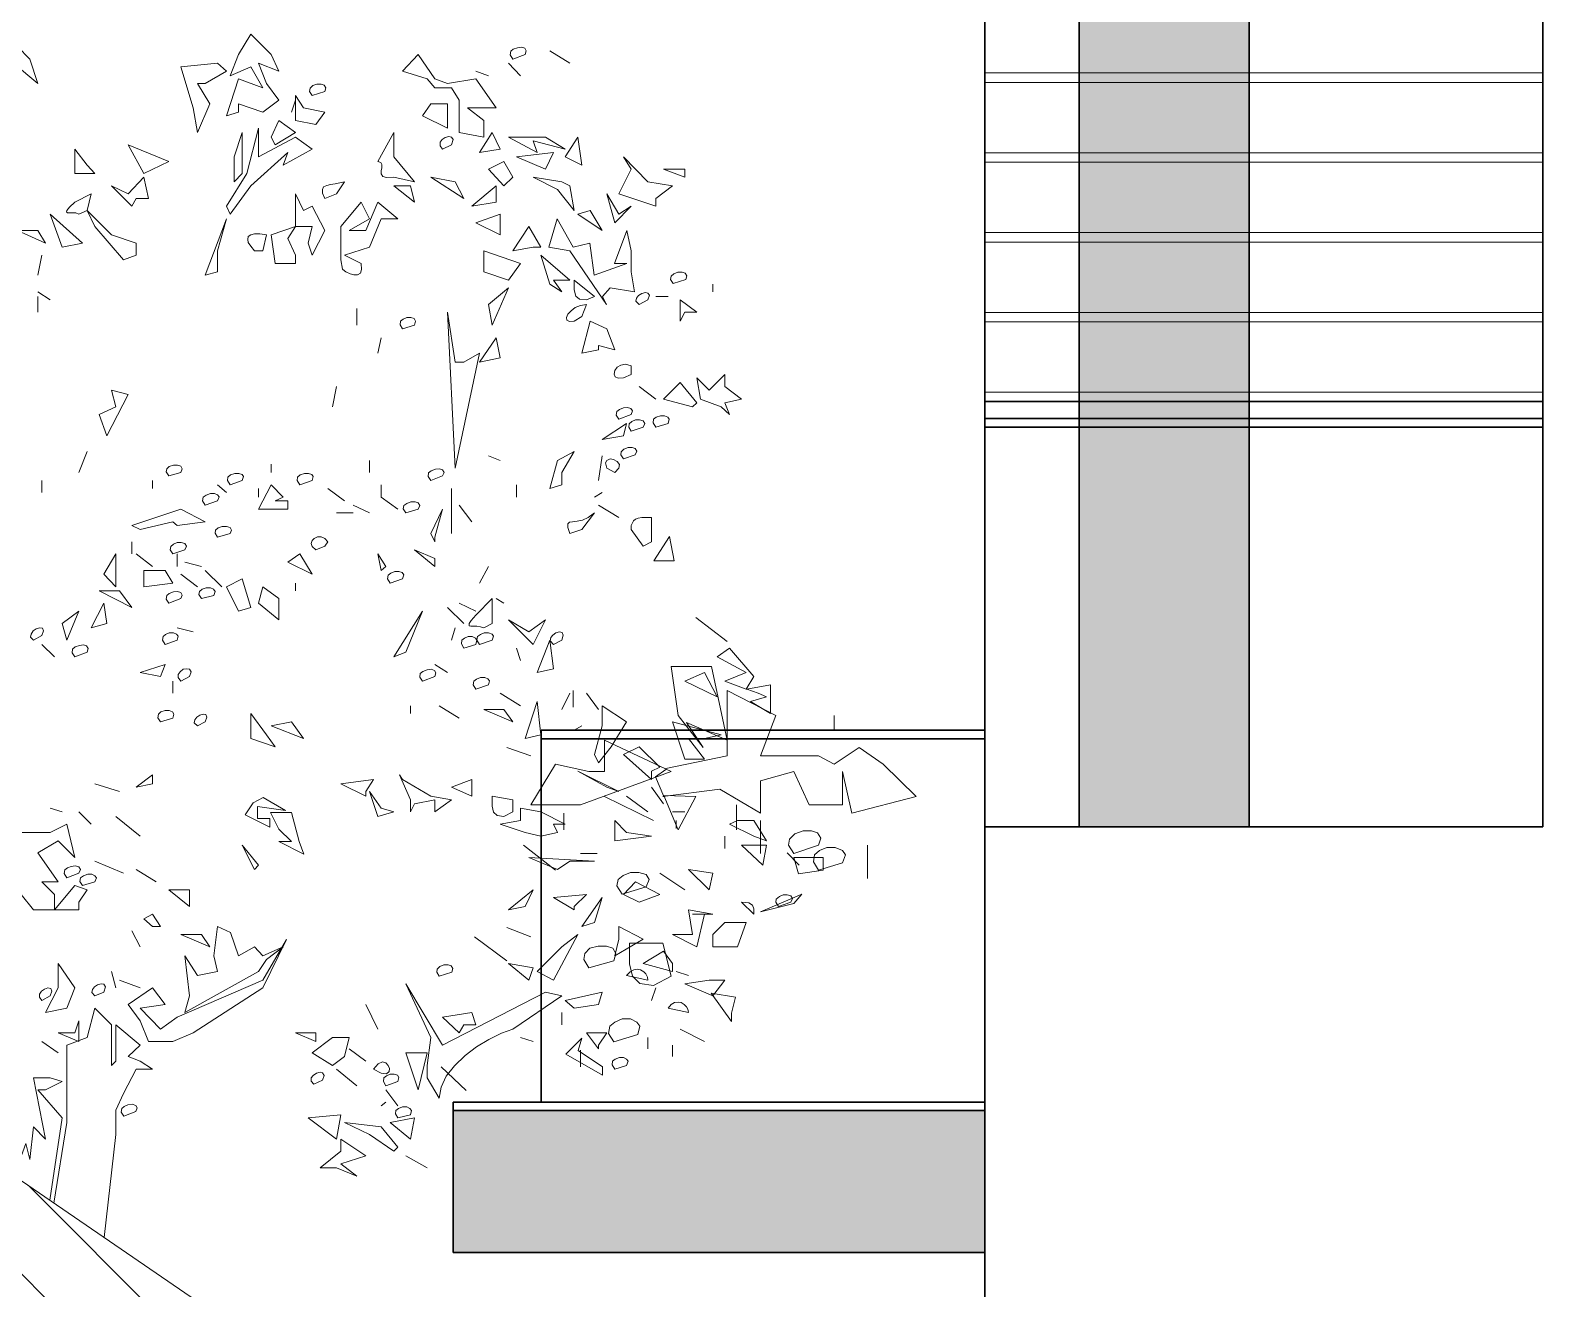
# Model space of a CAD drawing. Header units: millimetres. Extents: x 922141 to 965068, y 34629 to 256118.
# Drawn here: x 928442 to 931643, y 208205 to 210868 of the extents above; entities that cross this region are included whole.
import ezdxf

# ---------------------------------------------------------------- set-up
doc = ezdxf.new("R2010")
doc.units = ezdxf.units.MM
for name, color, linetype, lineweight in [('HATCH', 8, 'Continuous', 5), ('HATCH _ 1', 253, 'Continuous', 9), ('MCA__ LANDSCAPE', 136, 'Continuous', 5), ('MCA__ MURI ESISTENTI SEZIONATI', 30, 'Continuous', 30), ('MCA__ SCALE', 154, 'Continuous', 18)]:
    doc.layers.add(name, color=color, linetype=linetype, lineweight=lineweight)

# ---------------------------------------------------------------- blocks, each defined once
blk = doc.blocks.new('rf')
at = {"layer": 'HATCH', "linetype": 'Continuous'}
for points in [[(554169.4, 402025.2), (554169.4, 402060.4), (554272.8, 402025.2), (554341, 402075.8), (554288.2, 402146.1), (554255.2, 402231.9), (554341, 402198.9), (554308, 402269.3), (554222.2, 402355.1), (554169.4, 402269.3), (554134.2, 402179.1), (554222.2, 402216.5), (554272.8, 402128.5), (554169.4, 402165.9), (554118.8, 402009.8), (554169.4, 402025.2)], [(553320.4, 402146.1), (553287.4, 402249.5), (553234.6, 402302.3), (553113.6, 402319.9), (553184, 402269.3), (553131.2, 402269.3), (553217, 402231.9), (553320.4, 402146.1)], [(555207.7, 401919.6), (555207.7, 401990), (555139.5, 402042.8), (555260.4, 402042.8), (555174.7, 402165.9), (555053.7, 402146.1), (555000.9, 402165.9), (554930.5, 402269.3), (554864.5, 402198.9), (554967.9, 402165.9), (555000.9, 402128.5), (555071.3, 402128.5), (555104.3, 402075.8), (555104.3, 401939.4), (555207.7, 401919.6)], [(555383.6, 402269.3), (555388, 402284.7), (555381.4, 402295.7), (555368.2, 402300.1), (555350.6, 402297.9), (555333, 402291.3), (555322, 402282.5), (555319.8, 402267.1), (555330.8, 402249.5), (555383.6, 402269.3)], [(555572.8, 402231.9), (555487, 402284.7), (555572.8, 402231.9)], [(553995.7, 401939.4), (554048.5, 402060.4), (553995.7, 402146.1), (554028.7, 402146.1), (554118.8, 402198.9), (554081.5, 402231.9), (553925.3, 402216.5), (553978.1, 402042.8), (553995.7, 401939.4)], [(555227.5, 402179.1), (555174.7, 402198.9), (555227.5, 402179.1)], [(555363.8, 402179.1), (555313.2, 402231.9), (555363.8, 402179.1)], [(554534.6, 402113.1), (554539, 402128.5), (554532.4, 402139.5), (554519.2, 402143.9), (554501.6, 402143.9), (554484, 402137.3), (554473, 402126.3), (554470.8, 402113.1), (554481.8, 402095.6), (554534.6, 402113.1)], [(554393.8, 402025.2), (554411.4, 402075.8), (554393.8, 402025.2)], [(554497.2, 401972.4), (554534.6, 402025.2), (554444.4, 402042.8), (554411.4, 402095.6), (554411.4, 401990), (554497.2, 401972.4)], [(555053.7, 401957), (555053.7, 402060.4), (554983.3, 402060.4), (554948.1, 402009.8), (555053.7, 401957)], [(554134.2, 401594), (554222.2, 401712.8), (554378.4, 401853.6), (554358.6, 401800.8), (554481.8, 401869), (554411.4, 401919.6), (554255.2, 401836), (554255.2, 401957), (554204.6, 401765.6), (554118.8, 401627), (554134.2, 401594)], [(554151.8, 401730.4), (554184.8, 401765.6), (554184.8, 401939.4), (554151.8, 401836), (554151.8, 401730.4)], [(554325.6, 401886.6), (554411.4, 401939.4), (554341, 401990), (554308, 401919.6), (554325.6, 401886.6)], [(554915.1, 401730.4), (554827.1, 401836), (554827.1, 401939.4), (554758.9, 401816.2), (554772.1, 401811.8), (554776.5, 401803), (554776.5, 401789.8), (554774.3, 401776.6), (554774.3, 401763.4), (554780.9, 401752.4), (554796.3, 401748), (554827.1, 401750.2), (554915.1, 401730.4)], [(555278, 401869), (555242.8, 401939.4), (555190.1, 401853.6), (555278, 401869)], [(553769.1, 401765.6), (553874.7, 401816.2), (553703.1, 401886.6), (553769.1, 401765.6)], [(555071.3, 401886.6), (555077.9, 401908.6), (555071.3, 401919.6), (555060.3, 401921.8), (555044.9, 401917.4), (555031.7, 401908.6), (555022.9, 401897.6), (555022.9, 401882.2), (555033.9, 401869), (555071.3, 401886.6)], [(555434.2, 401853.6), (555416.6, 401904.2), (555553, 401869), (555469.4, 401919.6), (555313.2, 401919.6), (555434.2, 401853.6)], [(555623.4, 401800.8), (555605.8, 401919.6), (555553, 401836), (555623.4, 401800.8)], [(553562.3, 401765.6), (553529.3, 401800.8), (553476.6, 401869), (553476.6, 401765.6), (553562.3, 401765.6)], [(555293.4, 401712.8), (555330.8, 401750.2), (555293.4, 401816.2), (555227.5, 401783.2), (555293.4, 401712.8)], [(555469.4, 401783.2), (555502.4, 401853.6), (555346.2, 401836), (555469.4, 401783.2)], [(555935.7, 401627), (555935.7, 401660), (556006.1, 401712.8), (555902.7, 401730.4), (555799.4, 401836), (555832.3, 401783.2), (555779.6, 401679.8), (555935.7, 401627)], [(553718.5, 401627), (553736.1, 401660), (553788.9, 401660), (553769.1, 401750.2), (553703.1, 401679.8), (553632.7, 401712.8), (553718.5, 401627)], [(555124.1, 401660), (555086.7, 401730.4), (554983.3, 401750.2), (555124.1, 401660)], [(555590.4, 401609.4), (555572.8, 401712.8), (555537.6, 401730.4), (555416.6, 401750.2), (555520, 401697.4), (555590.4, 401609.4)], [(556058.9, 401750.2), (556058.9, 401783.2), (555968.7, 401783.2), (556058.9, 401750.2)], [(554585.2, 401679.8), (554618.2, 401730.4), (554598.4, 401726), (554578.6, 401721.6), (554558.8, 401719.4), (554543.4, 401715), (554530.2, 401708.4), (554525.8, 401697.4), (554525.8, 401682), (554534.6, 401660), (554585.2, 401679.8)], [(554915.1, 401644.6), (554897.5, 401712.8), (554827.1, 401712.8), (554915.1, 401644.6)], [(555260.4, 401644.6), (555260.4, 401712.8), (555157.1, 401627), (555260.4, 401644.6)], [(553529.3, 401609.4), (553546.9, 401679.8), (553476.6, 401644.6), (553454.6, 401622.6), (553443.6, 401609.4), (553441.4, 401602.8), (553445.8, 401598.4), (553454.6, 401598.4), (553465.6, 401598.4), (553481, 401598.4), (553494.2, 401594), (553529.3, 401609.4)], [(554481.8, 401420.3), (554534.6, 401523.7), (554481.8, 401627), (554444.4, 401609.4), (554411.4, 401679.8), (554411.4, 401541.2), (554481.8, 401541.2), (554464.2, 401470.9), (554481.8, 401420.3)], [(554609.4, 401360.9), (554611.6, 401358.7), (554624.8, 401349.9), (554642.4, 401341.1), (554657.7, 401336.7), (554673.1, 401336.7), (554686.3, 401343.3), (554690.7, 401358.7), (554688.5, 401385.1), (554618.2, 401420.3), (554723.7, 401453.3), (554774.3, 401574.2), (554844.7, 401574.2), (554758.9, 401644.6), (554708.3, 401523.7), (554638, 401523.7), (554723.7, 401574.2), (554688.5, 401644.6), (554602.8, 401541.2), (554602.8, 401400.5), (554609.4, 401360.9)], [(555762, 401556.6), (555832.3, 401627), (555779.6, 401594), (555729, 401679.8), (555762, 401556.6)], [(553509.6, 401470.9), (553373.2, 401594), (553423.8, 401453.3), (553509.6, 401470.9)], [(553736.1, 401420.3), (553736.1, 401470.9), (553632.7, 401506.1), (553529.3, 401609.4), (553562.3, 401541.2), (553683.3, 401400.5), (553736.1, 401420.3)], [(554081.5, 401349.9), (554081.5, 401437.9), (554118.8, 401574.2), (554028.7, 401334.5), (554081.5, 401349.9)], [(555278, 401506.1), (555278, 401594), (555174.7, 401556.6), (555278, 401506.1)], [(555727.7, 401211.3), (555710.1, 401244.3), (555743.1, 401281.7), (555846.5, 401264.1), (555831.1, 401349.9), (555831.1, 401437.9), (555813.5, 401523.7), (555760.7, 401385.1), (555813.5, 401385.1), (555674.9, 401334.5), (555657.3, 401470.9), (555586.9, 401453.3), (555518.7, 401574.2), (555483.5, 401453.3), (555571.5, 401437.9), (555690.3, 401264.1), (555727.7, 401211.3)], [(555709.2, 401523.7), (555658.6, 401609.4), (555605.8, 401594), (555709.2, 401523.7)], [(553353.4, 401470.9), (553320.4, 401523.7), (553234.6, 401523.7), (553353.4, 401470.9)], [(554272.8, 401437.9), (554288.2, 401506.1), (554259.6, 401510.5), (554237.6, 401510.5), (554222.2, 401506.1), (554211.2, 401499.5), (554209, 401486.3), (554211.2, 401473.1), (554222.2, 401457.7), (554237.6, 401437.9), (554272.8, 401437.9)], [(554411.4, 401385.1), (554411.4, 401420.3), (554378.4, 401490.7), (554411.4, 401541.2), (554308, 401506.1), (554325.6, 401385.1), (554411.4, 401385.1)], [(555416.6, 401453.3), (555449.6, 401453.3), (555399, 401541.2), (555330.8, 401437.9), (555416.6, 401453.3)], [(555313.2, 401314.7), (555363.8, 401385.1), (555207.7, 401437.9), (555207.7, 401349.9), (555313.2, 401314.7)], [(553320.4, 401334.5), (553338, 401420.3), (553320.4, 401334.5)], [(555537.6, 401264.1), (555502.4, 401314.7), (555572.8, 401314.7), (555449.6, 401420.3), (555487, 401297.1), (555537.6, 401264.1)], [(555676.2, 401244.3), (555590.4, 401314.7), (555590.4, 401272.9), (555597, 401246.5), (555612.4, 401233.3), (555643.2, 401231.1), (555676.2, 401244.3)], [(556062.7, 401317.2), (556067.1, 401332.6), (556060.5, 401343.6), (556047.3, 401348), (556029.7, 401348), (556012.1, 401341.4), (556001.1, 401330.4), (555998.9, 401317.2), (556009.9, 401299.6), (556062.7, 401317.2)], [(553373.2, 401231.1), (553320.4, 401264.1), (553373.2, 401231.1)], [(553320.4, 401178.3), (553320.4, 401244.3), (553320.4, 401178.3)], [(555242.8, 401123.3), (555313.2, 401281.7), (555227.5, 401211.3), (555242.8, 401123.3)], [(555902.7, 401231.1), (555909.3, 401250.9), (555902.7, 401259.7), (555891.7, 401261.9), (555876.3, 401257.5), (555863.1, 401248.7), (555854.3, 401237.7), (555852.1, 401224.5), (555865.3, 401211.3), (555902.7, 401231.1)], [(555988.5, 401244.3), (555935.7, 401244.3)], [(556177.7, 401264.1), (556177.7, 401297.1), (556177.7, 401264.1)], [(554670.9, 401123.3), (554670.9, 401193.7), (554670.9, 401123.3)], [(555086.7, 400518.4), (555190.1, 401004.5), (555124.1, 400967.1), (555086.7, 400967.1), (555053.7, 401178.3), (555086.7, 400518.4)], [(555623.4, 401160.7), (555643.2, 401211.3), (555616.8, 401206.9), (555594.8, 401198.1), (555577.2, 401184.9), (555564, 401169.5), (555557.4, 401156.3), (555559.6, 401145.3), (555570.6, 401138.7), (555590.4, 401140.9), (555623.4, 401160.7)], [(556039.1, 401140.9), (556058.9, 401178.3), (556109.5, 401178.3), (556039.1, 401231.1), (556039.1, 401140.9)], [(554915.1, 401123.3), (554919.5, 401140.9), (554912.9, 401151.9), (554899.7, 401156.3), (554882.1, 401156.3), (554866.7, 401149.7), (554855.7, 401140.9), (554853.5, 401125.5), (554864.5, 401107.9), (554915.1, 401123.3)], [(555693.8, 401019.9), (555693.8, 401037.5), (555762, 401019.9), (555729, 401107.9), (555658.6, 401140.9), (555623.4, 401004.5), (555693.8, 401019.9)], [(554758.9, 401004.5), (554774.3, 401070.5), (554758.9, 401004.5)], [(555278, 400984.7), (555260.4, 401070.5), (555190.1, 400967.1), (555278, 400984.7)], [(555832.3, 400914.4), (555832.3, 400951.8), (555808.1, 400958.4), (555788.4, 400954), (555773, 400945.2), (555762, 400932), (555759.8, 400916.6), (555764.2, 400905.6), (555777.4, 400899), (555799.4, 400901.2), (555832.3, 400914.4)], [(554567.6, 400778), (554585.2, 400863.8), (554567.6, 400778)], [(555935.7, 400811), (555865.3, 400863.8), (555935.7, 400811)], [(556091.9, 400778), (556109.5, 400795.6), (556039.1, 400881.4), (555968.7, 400811), (556091.9, 400778)], [(556248.1, 400745), (556228.3, 400795.6), (556298.7, 400811), (556228.3, 400863.8), (556228.3, 400914.4), (556162.3, 400848.4), (556109.5, 400901.2), (556124.9, 400811), (556212.9, 400778), (556248.1, 400745)], [(553612.9, 400654.8), (553703.1, 400830.8), (553632.7, 400848.4), (553650.3, 400778), (553579.9, 400745), (553612.9, 400654.8)], [(555832.3, 400745), (555836.7, 400760.4), (555830.1, 400771.4), (555816.9, 400775.8), (555799.4, 400773.6), (555781.8, 400767), (555770.8, 400758.2), (555768.6, 400742.8), (555779.6, 400725.2), (555832.3, 400745)], [(555882.9, 400692.2), (555889.5, 400707.6), (555882.9, 400718.6), (555867.5, 400723), (555849.9, 400723), (555834.5, 400716.4), (555823.5, 400705.4), (555821.3, 400692.2), (555832.3, 400674.6), (555882.9, 400692.2)], [(555988.5, 400707.6), (555992.9, 400725.2), (555986.3, 400734), (555973.1, 400740.6), (555955.5, 400740.6), (555937.9, 400734), (555926.9, 400725.2), (555924.7, 400709.8), (555935.7, 400692.2), (555988.5, 400707.6)], [(555799.4, 400654.8), (555812.5, 400707.6), (555709.2, 400639.4), (555799.4, 400654.8)], [(555849.3, 400575), (555855.9, 400590.4), (555849.3, 400601.4), (555836.1, 400605.8), (555818.5, 400605.8), (555800.9, 400599.2), (555789.9, 400588.2), (555787.7, 400575), (555798.7, 400557.4), (555849.3, 400575)], [(553494.2, 400500.8), (553529.3, 400588.8), (553494.2, 400500.8)], [(553925.3, 400500.8), (553931.9, 400516.2), (553925.3, 400527.2), (553912.1, 400531.6), (553894.5, 400531.6), (553876.9, 400525), (553865.9, 400516.2), (553863.7, 400503), (553874.7, 400485.4), (553925.3, 400500.8)], [(554308, 400500.8), (554308, 400536), (554308, 400500.8)], [(554723.7, 400500.8), (554723.7, 400551.4), (554723.7, 400500.8)], [(555278, 400551.4), (555227.5, 400571.2), (555278, 400551.4)], [(555537.6, 400448), (555537.6, 400500.8), (555590.4, 400588.8), (555520, 400551.4), (555487, 400432.6), (555537.6, 400448)], [(555693.8, 400465.6), (555709.2, 400571.2), (555693.8, 400465.6)], [(555762, 400500.8), (555779.6, 400518.4), (555781.8, 400533.8), (555773, 400547), (555757.6, 400555.8), (555742.2, 400558), (555729, 400551.4), (555722.4, 400540.4), (555729, 400518.4), (555762, 400500.8)], [(554184.8, 400465.6), (554191.4, 400483.2), (554184.8, 400492), (554171.6, 400496.4), (554154, 400496.4), (554136.4, 400489.8), (554125.4, 400481), (554123.2, 400465.6), (554134.2, 400448), (554184.8, 400465.6)], [(554481.8, 400465.6), (554486.2, 400483.2), (554479.6, 400492), (554466.4, 400496.4), (554448.8, 400496.4), (554431.2, 400489.8), (554420.2, 400481), (554418, 400465.6), (554429, 400448), (554481.8, 400465.6)], [(555033.9, 400485.4), (555040.5, 400500.8), (555033.9, 400511.8), (555020.7, 400516.2), (555003.1, 400514), (554985.5, 400507.4), (554974.5, 400498.6), (554972.3, 400483.2), (554983.3, 400465.6), (555033.9, 400485.4)], [(553338, 400415), (553338, 400465.6), (553338, 400415)], [(553806.5, 400432.6), (553806.5, 400465.6), (553806.5, 400432.6)], [(554081.5, 400379.9), (554088, 400397.4), (554081.5, 400406.2), (554068.3, 400410.6), (554050.7, 400410.6), (554033.1, 400404), (554019.9, 400395.2), (554017.7, 400379.9), (554028.7, 400362.3), (554081.5, 400379.9)], [(554118.8, 400415), (554081.5, 400448), (554118.8, 400415)], [(554378.4, 400344.7), (554378.4, 400379.9), (554325.6, 400379.9), (554358.6, 400395.2), (554308, 400448), (554255.2, 400344.7), (554378.4, 400344.7)], [(554255.2, 400395.2), (554255.2, 400432.6), (554255.2, 400395.2)], [(554618.2, 400379.9), (554547.8, 400432.6), (554618.2, 400379.9)], [(554774.3, 400395.2), (554774.3, 400448), (554774.3, 400395.2)], [(555071.3, 400241.3), (555071.3, 400432.6)], [(555346.2, 400395.2), (555346.2, 400448), (555346.2, 400395.2)], [(555709.2, 400415), (555676.2, 400395.2), (555709.2, 400415)], [(553753.7, 400258.9), (553892.3, 400291.9), (553909.9, 400276.5), (554028.7, 400291.9), (553925.3, 400344.7), (553718.5, 400276.5), (553753.7, 400258.9)], [(554723.7, 400329.3), (554655.6, 400362.3)], [(554844.7, 400344.7), (554774.3, 400395.2), (554844.7, 400344.7)], [(554930.5, 400344.7), (554937.1, 400360.1), (554930.5, 400371.1), (554917.3, 400375.5), (554899.7, 400375.5), (554882.1, 400368.9), (554868.9, 400360.1), (554866.7, 400346.9), (554877.7, 400329.3), (554930.5, 400344.7)], [(555000.9, 400206.1), (555000.9, 400225.9), (555033.9, 400344.7), (554983.3, 400241.3), (555000.9, 400206.1)], [(555157.1, 400291.9), (555104.3, 400362.3), (555157.1, 400291.9)], [(555779.6, 400309.5), (555693.8, 400362.3), (555779.6, 400309.5)], [(554655.6, 400329.3), (554585.2, 400329.3)], [(555623.4, 400258.9), (555676.2, 400329.3), (555649.8, 400309.5), (555625.6, 400298.5), (555603.6, 400294.1), (555583.8, 400291.9), (555570.6, 400289.7), (555564, 400283.1), (555564, 400267.7), (555572.8, 400241.3), (555623.4, 400258.9)], [(555882.9, 400188.5), (555918.1, 400206.1), (555918.1, 400309.5), (555893.9, 400309.5), (555876.3, 400309.5), (555860.9, 400307.3), (555849.9, 400302.9), (555841.1, 400296.3), (555836.7, 400287.5), (555832.3, 400276.5), (555832.3, 400258.9), (555882.9, 400188.5)], [(554134.2, 400241.3), (554140.8, 400256.7), (554134.2, 400267.7), (554118.8, 400272.1), (554101.2, 400272.1), (554083.7, 400265.5), (554072.7, 400256.7), (554070.5, 400243.5), (554081.5, 400225.9), (554134.2, 400241.3)], [(554534.6, 400188.5), (554547.8, 400206.1), (554534.6, 400221.5), (554519.2, 400228.1), (554503.8, 400228.1), (554490.6, 400221.5), (554481.8, 400212.7), (554477.4, 400199.5), (554481.8, 400186.3), (554497.2, 400173.1), (554534.6, 400188.5)], [(556013.7, 400126.5), (555993.9, 400229.9), (555927.9, 400126.5), (556013.7, 400126.5)], [(553650.3, 400016.9), (553650.3, 400049.9), (553650.3, 400155.5), (553599.7, 400069.7), (553650.3, 400016.9)], [(553718.5, 400155.5), (553718.5, 400206.1), (553718.5, 400155.5)], [(553806.5, 400102.7), (553736.1, 400155.5), (553806.5, 400102.7)], [(553942.9, 400173.1), (553949.5, 400188.5), (553942.9, 400199.5), (553927.5, 400203.9), (553909.9, 400203.9), (553894.5, 400197.3), (553883.5, 400186.3), (553881.3, 400173.1), (553892.3, 400155.5), (553942.9, 400173.1)], [(553909.9, 400102.7), (553909.9, 400155.5), (553909.9, 400102.7)], [(554481.8, 400069.7), (554429, 400155.5), (554378.4, 400120.3), (554481.8, 400069.7)], [(554774.3, 400085.1), (554794.1, 400102.7), (554758.9, 400155.5), (554774.3, 400085.1)], [(555000.9, 400102.7), (555000.9, 400135.7), (554915.1, 400173.1), (555000.9, 400102.7)], [(553892.3, 400032.3), (553859.3, 400085.1), (553769.1, 400085.1), (553769.1, 400016.9), (553892.3, 400032.3)], [(554013.3, 400102.7), (553942.9, 400120.3), (554013.3, 400102.7)], [(554099, 400016.9), (554028.7, 400085.1), (554099, 400016.9)], [(555190.1, 400032.3), (555227.5, 400102.7), (555190.1, 400032.3)], [(553995.7, 400016.9), (553925.3, 400069.7), (553995.7, 400016.9)], [(554222.2, 399928.9), (554184.8, 400049.9), (554118.8, 400016.9), (554169.4, 399913.5), (554222.2, 399928.9)], [(554411.4, 399999.3), (554411.4, 400032.3), (554411.4, 399999.3)], [(554864.5, 400049.9), (554868.9, 400067.5), (554862.3, 400076.3), (554849.1, 400080.7), (554831.5, 400080.7), (554813.9, 400074.1), (554802.9, 400065.3), (554800.7, 400049.9), (554811.7, 400032.3), (554864.5, 400049.9)], [(553718.5, 399928.9), (553665.7, 399999.3), (553579.9, 399999.3), (553718.5, 399928.9)], [(553925.3, 399966.3), (553931.9, 399981.7), (553925.3, 399992.7), (553912.1, 399997.1), (553894.5, 399994.9), (553876.9, 399988.3), (553865.9, 399979.5), (553863.7, 399964.1), (553874.7, 399946.5), (553925.3, 399966.3)], [(554066.1, 399979.5), (554070.5, 399997.1), (554063.9, 400005.9), (554050.7, 400012.5), (554033.1, 400012.5), (554015.5, 400005.9), (554004.5, 399997.1), (554002.3, 399983.9), (554013.3, 399966.3), (554066.1, 399979.5)], [(554341, 399876.1), (554341, 399966.3), (554272.8, 400016.9), (554255.2, 399946.5), (554341, 399876.1)], [(555242.8, 399860.7), (555242.8, 399966.3), (555174.7, 399895.9), (555154.9, 399873.9), (555146.1, 399860.7), (555146.1, 399851.9), (555152.7, 399849.7), (555163.7, 399849.7), (555179.1, 399849.7), (555194.5, 399847.5), (555207.7, 399843.1), (555242.8, 399860.7)], [(555293.4, 399946.5), (555260.4, 399966.3)], [(553443.6, 399790.4), (553494.2, 399913.5), (553423.8, 399860.7), (553443.6, 399790.4)], [(553612.9, 399860.7), (553599.7, 399946.5), (553546.9, 399843.1), (553612.9, 399860.7)], [(554877.7, 399739.8), (554948.1, 399913.5), (554827.1, 399720), (554877.7, 399739.8)], [(555124.1, 399860.7), (555053.7, 399928.9), (555124.1, 399860.7)], [(555174.7, 399913.5), (555104.3, 399946.5), (555174.7, 399913.5)], [(553338, 399810.2), (553344.6, 399829.9), (553340.2, 399840.9), (553329.2, 399843.1), (553313.8, 399838.7), (553300.6, 399829.9), (553291.8, 399816.7), (553289.6, 399803.6), (553302.8, 399790.4), (553338, 399810.2)], [(553978.1, 399825.5), (553909.9, 399843.1), (553978.1, 399825.5)], [(555071.3, 399790.4), (555086.7, 399843.1), (555071.3, 399790.4)], [(555416.6, 399772.8), (555469.4, 399876.1), (555399, 399825.5), (555313.2, 399876.1), (555416.6, 399772.8)], [(556238, 399784.8), (556106, 399885.9), (556238, 399784.8)], [(553390.8, 399720), (553338, 399772.8), (553390.8, 399720)], [(553529.3, 399739.8), (553533.7, 399755.2), (553527.1, 399766.2), (553513.9, 399770.6), (553496.4, 399768.4), (553478.8, 399761.8), (553467.8, 399753), (553465.6, 399737.6), (553476.6, 399720), (553529.3, 399739.8)], [(553909.9, 399790.4), (553914.3, 399808), (553907.7, 399816.7), (553894.5, 399821.1), (553876.9, 399821.1), (553861.5, 399814.6), (553850.5, 399805.8), (553848.3, 399790.4), (553859.3, 399772.8), (553909.9, 399790.4)], [(555174.7, 399772.8), (555179.1, 399790.4), (555172.5, 399799.2), (555159.3, 399805.8), (555141.7, 399805.8), (555126.3, 399799.2), (555115.3, 399790.4), (555113.1, 399775), (555124.1, 399757.4), (555174.7, 399772.8)], [(555242.8, 399790.4), (555249.4, 399808), (555242.8, 399816.7), (555227.5, 399821.1), (555209.9, 399821.1), (555194.5, 399814.6), (555181.3, 399805.8), (555179.1, 399790.4), (555190.1, 399772.8), (555242.8, 399790.4)], [(555502.4, 399669.4), (555487, 399790.4), (555434.2, 399654), (555502.4, 399669.4)], [(555537.6, 399790.4), (555544.2, 399812.4), (555539.8, 399823.3), (555528.8, 399825.5), (555513.4, 399821.1), (555500.2, 399812.4), (555491.4, 399801.4), (555489.2, 399788.2), (555502.4, 399772.8), (555537.6, 399790.4)], [(555363.8, 399704.6), (555346.2, 399757.4), (555363.8, 399704.6)], [(556318.5, 399583.6), (556351.5, 399636.4), (556248.1, 399757.4), (556195.3, 399720), (556318.5, 399654), (556228.3, 399616.6), (556318.5, 399583.6)], [(553839.5, 399636.4), (553859.3, 399687), (553753.7, 399654), (553839.5, 399636.4)], [(553962.7, 399636.4), (553969.3, 399656.2), (553962.7, 399667.2), (553951.7, 399669.4), (553936.3, 399667.2), (553923.1, 399656.2), (553914.3, 399645.2), (553914.3, 399632), (553925.3, 399616.6), (553962.7, 399636.4)], [(555000.9, 399636.4), (555005.3, 399651.8), (554998.7, 399662.8), (554985.5, 399667.2), (554967.9, 399665), (554950.3, 399658.4), (554939.3, 399649.6), (554937.1, 399634.2), (554948.1, 399616.6), (555000.9, 399636.4)], [(555053.7, 399654), (555000.9, 399687)], [(556136.8, 399336), (556066.4, 399441.6), (556238, 399366.8), (556172, 399679.2), (556000.4, 399679.2), (556031.2, 399472.4), (556136.8, 399336)], [(556195.3, 399550.6), (556142.5, 399654), (556058.9, 399616.6), (556195.3, 399550.6)], [(553892.3, 399566), (553892.3, 399616.6), (553892.3, 399566)], [(555227.5, 399601.2), (555231.8, 399618.8), (555225.3, 399627.6), (555212.1, 399632), (555194.5, 399632), (555176.9, 399625.4), (555165.9, 399616.6), (555163.7, 399601.2), (555174.7, 399583.6), (555227.5, 399601.2)], [(555586.9, 399507.6), (555586.9, 399578), (555586.9, 399507.6)], [(555934.4, 399212.9), (555969.6, 399129.3), (555965.2, 399129.3), (556207.2, 399160.1), (556378.8, 399058.9), (556378.8, 399195.3), (556519.5, 399234.9), (556585.5, 399094.1), (556726.3, 399094.1), (556726.3, 399234.9), (556765.9, 399058.9), (557038.6, 399129.3), (556897.9, 399265.7), (556796.7, 399336), (556691.1, 399265.7), (556625.1, 399300.8), (556378.8, 399300.8), (556444.7, 399472.4), (556238, 399578), (556238, 399300.8), (555978.4, 399248.1), (555978.4, 399243.7), (555934.4, 399212.9)], [(556320.7, 399583.6), (556318.5, 399583.6), (556318.5, 399583.6), (556320.7, 399583.6)], [(556320.7, 399583.6), (556369.1, 399566), (556404.2, 399550.6), (556336.1, 399530.8), (556421.8, 399480.2), (556421.8, 399601.2), (556320.7, 399583.6)], [(554897.5, 399480.2), (554897.5, 399513.2)], [(555104.3, 399460.4), (555018.5, 399513.2), (555104.3, 399460.4)], [(555363.8, 399513.2), (555278, 399566), (555363.8, 399513.2)], [(555449.6, 399390), (555434.2, 399530.8), (555383.6, 399374.6), (555449.6, 399390)], [(555537.6, 399497.8), (555572.8, 399566), (555537.6, 399497.8)], [(555693.8, 399497.8), (555643.2, 399566), (555693.8, 399497.8)], [(555693.8, 399271.2), (555746.6, 399339.4), (555812.5, 399445), (555709.2, 399513.2), (555709.2, 399427.4), (555676.2, 399306.4), (555693.8, 399271.2)], [(553892.3, 399460.4), (553896.7, 399478), (553890.1, 399486.8), (553876.9, 399493.4), (553859.3, 399493.4), (553841.7, 399486.8), (553830.7, 399478), (553828.5, 399462.6), (553839.5, 399445), (553892.3, 399460.4)], [(554028.7, 399445), (554035.3, 399464.8), (554030.9, 399475.8), (554019.9, 399478), (554006.7, 399473.6), (553993.5, 399464.8), (553984.7, 399453.8), (553982.5, 399440.6), (553995.7, 399427.4), (554028.7, 399445)], [(554325.6, 399339.4), (554288.2, 399390), (554222.2, 399480.2), (554222.2, 399374.6), (554325.6, 399339.4)], [(554444.4, 399374.6), (554393.8, 399445), (554308, 399427.4), (554444.4, 399374.6)], [(555330.8, 399445), (555293.4, 399497.8), (555207.7, 399497.8), (555330.8, 399445)], [(556142.5, 399286.6), (556074.3, 399374.6), (556142.5, 399374.6), (556212.9, 399390), (556006.1, 399445), (556058.9, 399286.6), (556142.5, 399286.6)], [(556691.1, 399406.4), (556691.1, 399472.4), (556691.1, 399406.4)], [(555623.4, 399427.4), (555590.4, 399409.8), (555623.4, 399427.4)], [(555406.5, 399300.8), (555305.3, 399336), (555406.5, 399300.8)], [(555406.5, 399094.1), (555617.7, 399094.1), (556000.4, 399234.9), (555718.9, 399366.8), (555718.9, 399234.9), (555652.9, 399234.9), (555512.1, 399265.7), (555406.5, 399094.1)], [(555918.1, 399200.9), (555918.1, 399236.1), (555953.3, 399253.6), (555865.3, 399339.4), (555799.4, 399306.4), (555918.1, 399200.9)], [(553806.5, 399183.3), (553806.5, 399220.7), (553736.1, 399167.9), (553806.5, 399183.3)], [(554708.3, 399130.5), (554708.3, 399150.3), (554741.3, 399200.9), (554602.8, 399183.3), (554708.3, 399130.5)], [(554851.3, 399220.7), (554897.5, 399115.1), (554897.5, 399064.5), (554915.1, 399097.5), (555000.9, 399115.1), (555000.9, 399064.5), (555071.3, 399115.1), (554983.3, 399130.5), (554864.5, 399200.9), (554851.3, 399220.7)], [(555157.1, 399130.5), (555157.1, 399200.9), (555071.3, 399167.9), (555157.1, 399130.5)], [(555779.6, 399150.3), (555605.8, 399236.1), (555729, 399167.9), (555779.6, 399150.3)], [(553665.7, 399150.3), (553562.3, 399183.3)], [(554274.4, 399124.5), (554232.6, 399102.5), (554197.4, 399051.9), (554303, 398999.1), (554303, 399036.5), (554250.2, 399036.5), (554250.2, 399087.1), (554368.9, 399069.5), (554274.4, 399124.5)], [(554827.1, 399064.5), (554774.3, 399079.9), (554723.7, 399150.3), (554758.9, 399044.7), (554827.1, 399064.5)], [(555330.8, 399064.5), (555330.8, 399115.1), (555242.8, 399130.5), (555242.8, 399088.7), (555249.4, 399062.3), (555264.8, 399049.1), (555293.4, 399044.7), (555330.8, 399064.5)], [(555925.6, 399028.1), (555718.9, 399129.3), (555925.6, 399028.1)], [(555902.7, 399064.5), (555812.5, 399130.5), (555902.7, 399064.5)], [(555968.7, 399097.5), (555918.1, 399167.9), (555968.7, 399097.5)], [(555969.6, 399133.7), (556031.2, 398988.5), (556106, 399129.3), (555969.6, 399133.7)], [(555969.6, 399133.7), (555969.6, 399133.7), (555969.6, 399133.7)], [(553423.8, 399064.5), (553373.2, 399079.9), (553423.8, 399064.5)], [(553546.9, 399011.7), (553494.2, 399064.5), (553546.9, 399011.7)], [(554446.6, 398885.6), (554426.8, 398938.4), (554393.8, 399061.6), (554305.8, 399061.6), (554341, 398991.2), (554393.8, 398938.4), (554341, 398938.4), (554446.6, 398885.6)], [(555520, 398976.5), (555502.4, 399011.7), (555553, 399011.7), (555449.6, 399064.5), (555363.8, 399079.9), (555363.8, 399027.1), (555278, 399011.7), (555383.6, 398976.5), (555449.6, 398961.1), (555520, 398976.5)], [(555547.3, 398988.5), (555547.3, 399058.9), (555547.3, 398988.5)], [(556058.9, 399064.5), (556006.1, 399064.5), (556058.9, 399064.5)], [(556277.6, 398988.5), (556277.6, 399094.1), (556277.6, 398988.5)], [(553390.8, 398648.8), (553390.8, 398714.7), (553338, 398767.5), (553406.2, 398767.5), (553320.4, 398890.7), (553406.2, 398941.3), (553476.6, 398870.9), (553443.6, 399011.7), (553373.2, 398976.5), (553217, 398976.5), (553217, 398631.2), (553250, 398714.7), (553302.8, 398648.8), (553390.8, 398648.8)], [(553753.7, 398961.1), (553650.3, 399044.7), (553753.7, 398961.1)], [(555762, 398941.3), (555918.1, 398961.1), (555812.5, 398976.5), (555762, 399027.1), (555762, 398941.3)], [(556021.5, 398994.1), (556021.5, 399027.1), (556021.5, 398994.1)], [(556404.2, 398941.3), (556351.5, 399027.1), (556281.1, 399027.1), (556248.1, 399011.7), (556351.5, 398961.1), (556404.2, 398941.3)], [(556378.8, 398887.3), (556378.8, 399028.1), (556378.8, 398887.3)], [(556228.3, 398908.3), (556228.3, 398961.1), (556228.3, 398908.3)], [(556625.1, 398922.5), (556633.9, 398953.3), (556620.7, 398975.3), (556594.3, 398984.1), (556559.1, 398984.1), (556523.9, 398970.9), (556501.9, 398948.9), (556497.5, 398922.5), (556519.5, 398887.3), (556625.1, 398922.5)], [(554237.6, 398820.3), (554255.2, 398837.9), (554184.8, 398923.7), (554237.6, 398820.3)], [(555512.1, 398816.9), (555375.7, 398922.5), (555512.1, 398816.9)], [(555520, 398820.3), (555572.8, 398855.5), (555676.2, 398855.5), (555399, 398870.9), (555520, 398820.3)], [(555617.7, 398887.3), (555688.1, 398887.3), (555617.7, 398887.3)], [(556388.8, 398837.9), (556404.2, 398923.7), (556298.7, 398923.7), (556388.8, 398837.9)], [(556542.8, 398837.9), (556492.2, 398890.7), (556542.8, 398837.9)], [(556643.7, 398817.8), (556643.7, 398870.6), (556520.5, 398870.6), (556540.3, 398802.4), (556643.7, 398817.8)], [(556726.3, 398847.7), (556739.5, 398882.9), (556726.3, 398900.5), (556695.5, 398913.7), (556660.3, 398913.7), (556629.5, 398900.5), (556607.5, 398882.9), (556603.1, 398852.1), (556625.1, 398816.9), (556726.3, 398847.7)], [(556831.9, 398781.7), (556831.9, 398922.5), (556831.9, 398781.7)], [(553494.2, 398804.9), (553500.8, 398820.3), (553494.2, 398831.3), (553478.8, 398835.7), (553461.2, 398833.5), (553445.8, 398826.9), (553434.8, 398818.1), (553432.6, 398802.7), (553443.6, 398785.1), (553494.2, 398804.9)], [(553683.3, 398804.9), (553562.3, 398855.5), (553683.3, 398804.9)], [(553821.9, 398767.5), (553736.1, 398820.3), (553821.9, 398767.5)], [(555894.8, 398746.5), (555908, 398777.3), (555894.8, 398799.3), (555864, 398808.1), (555828.8, 398808.1), (555798.1, 398794.9), (555776.1, 398777.3), (555771.7, 398750.9), (555793.7, 398715.7), (555894.8, 398746.5)], [(556058.9, 398734.5), (555953.3, 398804.9), (556058.9, 398734.5)], [(556162.3, 398734.5), (556177.7, 398804.9), (556074.3, 398820.3), (556162.3, 398734.5)], [(553494.2, 398648.8), (553494.2, 398681.7), (553529.3, 398734.5), (553476.6, 398752.1), (553390.8, 398648.8), (553494.2, 398648.8)], [(553562.3, 398767.5), (553568.9, 398785.1), (553562.3, 398793.9), (553549.1, 398800.5), (553531.5, 398800.5), (553513.9, 398793.9), (553500.8, 398785.1), (553498.6, 398769.7), (553509.6, 398752.1), (553562.3, 398767.5)], [(555865.3, 398681.7), (555953.3, 398714.7), (555849.9, 398767.5), (555799.4, 398714.7), (555865.3, 398681.7)], [(553962.7, 398664.2), (553962.7, 398734.5), (553874.7, 398734.5), (553962.7, 398664.2)], [(555383.6, 398664.2), (555416.6, 398734.5), (555313.2, 398648.8), (555383.6, 398664.2)], [(555590.4, 398648.8), (555590.4, 398664.2), (555643.2, 398714.7), (555502.4, 398701.5), (555590.4, 398648.8)], [(555676.2, 398596), (555709.2, 398701.5), (555623.4, 398578.4), (555676.2, 398596)], [(556351.5, 398631.2), (556351.5, 398653.2), (556344.9, 398668.6), (556329.5, 398679.5), (556298.7, 398681.7), (556351.5, 398631.2)], [(556519.5, 398676.2), (556554.7, 398715.7), (556378.8, 398641), (556519.5, 398676.2)], [(556507.6, 398681.7), (556514.2, 398697.1), (556507.6, 398708.1), (556492.2, 398712.5), (556474.6, 398712.5), (556459.2, 398705.9), (556446, 398694.9), (556443.8, 398681.7), (556454.8, 398664.2), (556507.6, 398681.7)], [(553806.5, 398578.4), (553839.5, 398578.4), (553806.5, 398631.2), (553769.1, 398611.4), (553806.5, 398578.4)], [(556109.5, 398492.6), (556142.5, 398631.2), (556091.9, 398631.2), (556177.7, 398631.2), (556074.3, 398648.8), (556091.9, 398545.4), (556006.1, 398545.4), (556109.5, 398492.6)], [(553753.7, 398492.6), (553718.5, 398560.8), (553753.7, 398492.6)], [(554136.4, 398554.2), (554081.5, 398578.4), (554066.1, 398455.2), (554081.5, 398389.2), (553995.7, 398371.6), (553942.9, 398455.2), (553962.7, 398285.8), (553942.9, 398215.4), (554255.2, 398389.2), (554288.2, 398439.8), (554358.6, 398492.6), (554272.8, 398455.2), (554237.6, 398492.6), (554169.4, 398455.2), (554136.4, 398554.2)], [(555406.5, 398535.4), (555305.3, 398575), (555406.5, 398535.4)], [(555762, 398455.2), (555882.9, 398525.6), (555779.6, 398578.4), (555779.6, 398525.6), (555762, 398455.2)], [(556281.1, 398492.6), (556318.5, 398596), (556228.3, 398596), (556177.7, 398545.4), (556177.7, 398492.6), (556281.1, 398492.6)], [(553892.3, 398092.3), (553978.1, 398129.6), (554272.8, 398318.8), (554373.4, 398523.3), (554272.8, 398351.8), (553909.9, 398195.6), (553839.5, 398145), (553753.7, 398233), (553859.3, 398248.4), (553806.5, 398318.8), (553703.1, 398248.4), (553753.7, 398180.2), (553788.9, 398092.3), (553892.3, 398092.3)], [(554048.5, 398492.6), (554013.3, 398545.4), (553925.3, 398545.4), (554048.5, 398492.6)], [(555305.3, 398434.2), (555169, 398535.4), (555305.3, 398434.2)], [(555502.4, 398351.8), (555605.8, 398545.4), (555537.6, 398492.6), (555434.2, 398389.2), (555502.4, 398351.8)], [(555758.5, 398434.2), (555767.3, 398465), (555754.1, 398487), (555727.7, 398495.8), (555692.5, 398495.8), (555657.3, 398487), (555635.3, 398465), (555630.9, 398438.6), (555652.9, 398403.4), (555758.5, 398434.2)], [(556000.4, 398368.2), (555965.2, 398509), (555824.4, 398509), (555824.4, 398421), (555837.6, 398368.2), (555868.4, 398337.4), (555925.6, 398328.6), (556000.4, 398368.2)], [(553443.6, 398233), (553476.6, 398318.8), (553406.2, 398422.2), (553406.2, 398318.8), (553353.4, 398215.4), (553443.6, 398233)], [(555399, 398351.8), (555416.6, 398404.6), (555313.2, 398422.2), (555399, 398351.8)], [(556006.1, 398389.2), (556006.1, 398422.2), (555968.7, 398475), (555882.9, 398422.2), (556006.1, 398389.2)], [(553650.3, 398318.8), (553632.7, 398389.2)], [(555072.5, 398385.8), (555076.9, 398401.2), (555070.3, 398412.2), (555057.1, 398416.6), (555039.5, 398416.6), (555021.9, 398410), (555011, 398399), (555008.8, 398385.8), (555019.7, 398368.2), (555072.5, 398385.8)], [(555902.7, 398351.8), (555900.5, 398365), (555893.9, 398378.2), (555885.1, 398387), (555871.9, 398395.8), (555856.5, 398398), (555843.3, 398395.8), (555827.9, 398387), (555812.5, 398371.6), (555902.7, 398351.8)], [(556074.3, 398371.6), (556021.5, 398389.2), (556074.3, 398371.6)], [(553373.2, 398285.8), (553379.8, 398305.6), (553375.4, 398316.6), (553362.2, 398318.8), (553349, 398314.4), (553335.8, 398305.6), (553327, 398292.4), (553327, 398279.2), (553338, 398266), (553373.2, 398285.8)], [(553599.7, 398301.2), (553606.3, 398323.2), (553599.7, 398334.2), (553588.7, 398336.4), (553573.3, 398332), (553560.1, 398323.2), (553551.3, 398312.2), (553549.1, 398299), (553562.3, 398285.8), (553599.7, 398301.2)], [(553753.7, 398318.8), (553665.7, 398351.8)], [(555018.5, 397852.5), (555027.3, 397898.7), (555049.3, 397944.9), (555084.5, 397988.9), (555128.5, 398032.9), (555176.9, 398070.3), (555229.7, 398101), (555282.4, 398127.4), (555330.8, 398145), (555537.6, 398285.8), (555469.4, 398301.2), (555033.9, 398076.9), (554877.7, 398336.4), (554983.3, 398109.8), (554967.9, 397991.1), (554967.9, 397938.3), (555018.5, 397852.5)], [(555590.4, 398233), (555693.8, 398248.4), (555709.2, 398301.2), (555553, 398266), (555590.4, 398233)], [(555918.1, 398266), (555935.7, 398318.8), (555918.1, 398266)], [(556177.7, 398285.8), (556228.3, 398351.8), (556162.3, 398351.8), (556058.9, 398336.4), (556177.7, 398285.8)], [(556255.9, 398176.5), (556255.9, 398211.6), (556273.5, 398279.8), (556170.1, 398297.4), (556255.9, 398176.5)], [(553601.7, 397262.9), (553650.3, 397698.5), (553650.3, 397801.9), (553683.3, 397872.3), (553736.1, 397975.7), (553806.5, 397975.7), (553753.7, 398008.7), (553703.1, 398028.5), (553753.7, 398076.9), (553650.3, 398162.6), (553650.3, 398008.7), (553632.7, 397991.1), (553632.7, 398162.6), (553562.3, 398233), (553529.3, 398109.8), (553443.6, 398076.9), (553443.6, 397852.5), (553443.6, 397749.1), (553388.4, 397408.8)], [(554758.9, 398145), (554708.3, 398248.4), (554758.9, 398145)], [(556074.3, 398215.4), (556072.1, 398228.6), (556065.5, 398239.6), (556056.7, 398248.4), (556043.5, 398257.2), (556030.3, 398259.4), (556014.9, 398257.2), (556001.7, 398248.4), (555988.5, 398233), (556074.3, 398215.4)], [(553494.2, 398092.3), (553494.2, 398180.2), (553476.6, 398129.6), (553406.2, 398129.6), (553494.2, 398092.3)], [(555104.3, 398129.6), (555124.1, 398162.6), (555174.7, 398162.6), (555157.1, 398215.4), (555033.9, 398195.6), (555104.3, 398129.6)], [(555537.6, 398162.6), (555537.6, 398215.4), (555537.6, 398162.6)], [(555859.6, 398121.9), (555868.4, 398157), (555855.2, 398174.6), (555828.8, 398187.8), (555793.7, 398187.8), (555762.9, 398174.6), (555740.9, 398157), (555736.5, 398126.3), (555758.5, 398091.1), (555859.6, 398121.9)], [(554497.2, 398092.3), (554497.2, 398129.6), (554411.4, 398129.6), (554497.2, 398092.3)], [(554567.6, 397991.1), (554618.2, 398028.5), (554638, 398109.8), (554567.6, 398109.8), (554481.8, 398043.9), (554567.6, 397991.1)], [(555416.6, 398092.3), (555363.8, 398109.8), (555416.6, 398092.3)], [(555710.8, 397950.5), (555710.8, 397985.7), (555607.4, 398053.9), (555622.8, 398106.7), (555554.6, 398038.5), (555710.8, 397950.5)], [(555693.8, 398061.5), (555693.8, 398076.9), (555729, 398129.6), (555643.2, 398129.6), (555693.8, 398061.5)], [(555902.7, 398061.5), (555902.7, 398109.8), (555902.7, 398061.5)], [(556142.5, 398092.3), (556039.1, 398145), (556142.5, 398092.3)], [(553406.2, 398043.9), (553338, 398092.3), (553406.2, 398043.9)], [(554708.3, 398008.7), (554638, 398061.5), (554708.3, 398008.7)], [(554930.5, 397887.7), (554967.9, 398043.9), (554877.7, 398043.9), (554930.5, 397887.7)], [(555617.7, 397985.5), (555617.7, 398055.9), (555617.7, 397985.5)], [(556006.1, 398028.5), (556006.1, 398076.9), (556006.1, 398028.5)], [(554670.9, 397905.3), (554585.2, 397975.7), (554670.9, 397905.3)], [(554774.3, 397958.1), (554796.3, 397955.9), (554807.3, 397964.7), (554809.5, 397977.9), (554802.9, 397991.1), (554794.1, 398002.1), (554778.7, 398006.5), (554761.1, 397997.7), (554741.3, 397975.7), (554774.3, 397958.1)], [(555133.8, 397884.3), (555028.2, 397985.5), (555133.8, 397884.3)], [(555812.5, 397991.1), (555819.1, 398008.7), (555812.5, 398017.5), (555799.4, 398024.1), (555781.8, 398024.1), (555764.2, 398017.5), (555753.2, 398008.7), (555751, 397993.3), (555762, 397975.7), (555812.5, 397991.1)], [(553371.6, 397420.3), (553423.8, 397768.9), (553320.4, 397887.7), (553353.4, 397887.7), (553423.8, 397922.9), (553373.2, 397938.3), (553302.8, 397938.3), (553353.4, 397678.7), (553302.8, 397731.5), (553287.4, 397592.9), (553269.8, 397661.1), (553220.3, 397523.9)], [(554525.8, 397929.2), (554532.4, 397949), (554525.8, 397960), (554514.8, 397962.2), (554499.4, 397957.8), (554486.2, 397949), (554477.4, 397938), (554477.4, 397924.8), (554488.4, 397911.6), (554525.8, 397929.2)], [(554844.7, 397922.9), (554849.1, 397940.5), (554842.5, 397949.3), (554829.3, 397953.7), (554811.7, 397953.7), (554796.3, 397947.1), (554785.3, 397938.3), (554783.1, 397922.9), (554794.1, 397905.3), (554844.7, 397922.9)], [(554844.7, 397819.5), (554794.1, 397887.7), (554844.7, 397819.5)], [(553734.8, 397795.6), (553741.4, 397811), (553734.8, 397822), (553719.5, 397826.4), (553701.9, 397824.2), (553686.5, 397817.6), (553675.5, 397808.8), (553673.3, 397793.4), (553684.3, 397775.8), (553734.8, 397795.6)], [(554585.2, 397678.7), (554602.8, 397782.1), (554464.2, 397768.9), (554585.2, 397678.7)], [(554774.3, 397819.5), (554794.1, 397834.9), (554774.3, 397819.5)], [(554897.5, 397782.1), (554901.9, 397799.7), (554895.3, 397808.5), (554882.1, 397815.1), (554864.5, 397815.1), (554846.9, 397808.5), (554835.9, 397799.7), (554833.7, 397786.5), (554844.7, 397768.9), (554897.5, 397782.1)], [(554827.1, 397628.1), (554844.7, 397645.7), (554774.3, 397731.5), (554618.2, 397749.1), (554723.7, 397698.5), (554827.1, 397628.1)], [(554897.5, 397678.7), (554915.1, 397768.9), (554811.7, 397749.1), (554897.5, 397678.7)], [(554670.9, 397522.6), (554602.8, 397575.3), (554708.3, 397608.3), (554602.8, 397678.7), (554602.8, 397628.1), (554514.8, 397557.7), (554585.2, 397557.7), (554670.9, 397522.6)], [(554967.9, 397557.7), (554877.7, 397608.3), (554967.9, 397557.7)]]:
    blk.add_lwpolyline(points, dxfattribs=at)

msp = doc.modelspace()

# ---------------------------------------------------------------- hatches: boundary and pattern name
at = {"layer": 'MCA__ LANDSCAPE'}
h = msp.add_hatch(color=256, dxfattribs=at)
h.dxf.hatch_style = 1
h.paths.add_polyline_path([(931021.56, 211882.12), (930661.56, 211882.12), (930661.56, 209182.12), (931021.56, 209182.12)])
h = msp.add_hatch(color=256, dxfattribs=at)
h.dxf.hatch_style = 1
h.paths.add_polyline_path([(930461.56, 208282.12), (930461.56, 208582.12), (929336.85, 208582.12), (929336.85, 208282.12)])
at = {"layer": 'MCA__ SCALE', "ltscale": 600}
h = msp.add_hatch(dxfattribs=at)
h.set_pattern_fill('ANSI31', color=256, scale=45, angle=90)
h.set_pattern_definition([(135, (347970.3, -186432.23), (-101.02788, -101.02788), [])])
h.paths.add_polyline_path([(928060.01, 207632.12), (929593.95, 207632.12), (928060.01, 208682.12)])

# ---------------------------------------------------------------- linework, layer by layer
at = {"layer": 'MCA__ MURI ESISTENTI SEZIONATI'}
for p, q in [((930661.56, 209182.12), (930661.56, 211882.12)), ((931021.56, 209182.12), (931021.56, 211882.12)), ((931642.51, 209182.12), (931642.51, 211882.12)), ((930461.56, 211282.12), (930461.56, 205732.12)), ((930461.56, 209386.82), (929523.36, 209386.82)), ((929523.36, 208600.12), (929523.36, 209386.82)), ((930461.56, 209368.82), (929523.36, 209368.82)), ((930461.56, 206182.12), (930461.56, 209182.12)), ((930461.56, 209182.12), (931642.51, 209182.12)), ((930461.56, 208600.12), (929336.85, 208600.12)), ((929336.85, 208600.12), (929336.85, 208282.12)), ((930461.56, 208582.12), (929336.85, 208582.12)), ((930461.56, 208282.12), (929336.85, 208282.12))]:
    msp.add_line(p, q, dxfattribs=at)
for points in [[(930462.51, 210082.12), (931642.51, 210082.12)], [(930462.51, 210046.12), (931642.51, 210046.12)], [(930462.51, 210028.12), (931642.51, 210028.12)]]:
    msp.add_lwpolyline(points, dxfattribs=at)
at = {"layer": 'MCA__ SCALE'}
msp.add_line((928060.01, 208682.12), (929593.95, 207632.12), dxfattribs=at)
at = {"layer": 'MCA__ SCALE', "color": 9, "true_color": 0xc7c8ca}
for points in [[(931642.51, 210777.62), (930462.51, 210777.62)], [(930462.51, 210757.62), (931642.51, 210757.62)], [(931642.51, 210608.75), (930462.51, 210608.75)], [(930462.51, 210588.75), (931642.51, 210588.75)], [(931642.51, 210439.87), (930462.51, 210439.87)], [(930462.51, 210419.87), (931642.51, 210419.87)], [(931642.51, 210271), (930462.51, 210271)], [(930462.51, 210251), (931642.51, 210251)], [(931642.51, 210102.12), (930462.51, 210102.12)]]:
    msp.add_lwpolyline(points, dxfattribs=at)

# ---------------------------------------------------------------- block references
at = {"layer": 'HATCH _ 1', "xscale": 0.5, "yscale": 0.5, "zscale": 0.5}
msp.add_blockref('rf', (651797.61, 9682.12), dxfattribs=at)

doc.saveas('drawing.dxf')
